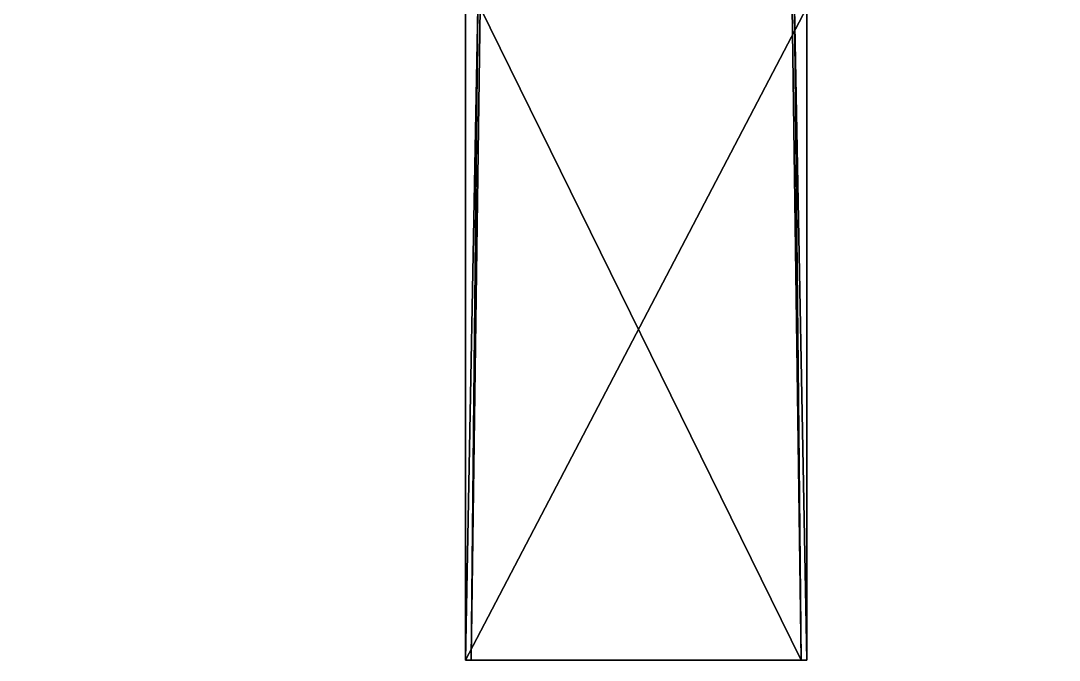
# Model space of a CAD drawing. Header units: millimetres. Extents: x -13000 to 13000, y -1300 to 1300.
# Drawn here: x -1066 to -533, y -1300 to -972 of the extents above; entities that cross this region are included whole.
import ezdxf

# ---------------------------------------------------------------- set-up
doc = ezdxf.new("R2010")
doc.units = ezdxf.units.MM
doc.layers.add('Rails', color=7, linetype='Continuous', true_color=0x068706)

msp = doc.modelspace()

# ---------------------------------------------------------------- meshes
at = {"layer": 'Rails', "color": 201, "true_color": 0xd59ae5}
mesh = msp.add_polyface(dxfattribs=at)
corners = [(-837.6, -630, -50.05), (-837.6, -965, -50.05), (-831.26, -965, 109.95), (-831.26, -630, 109.95), (-837.61, -1300, -50.05), (-834.72, -1300, 49.95), (-830.1, -965, 129.95), (-662.41, -630, -50.05), (-662.42, -1300, -50.05), (-662.41, -965, -50.05), (-1168.76, -965, 109.95), (-1162.41, -965, -50.05), (-1162.41, -630, -50.05), (-1168.76, -630, 109.95), (-1162.41, -1300, -50.05), (-1165.29, -1300, 49.95), (-1169.91, -965, 129.95), (-1337.6, -630, -50.05), (-1337.6, -965, -50.05), (-1331.26, -965, 109.95), (-1331.26, -630, 109.95), (-1337.61, -1300, -50.05), (-1334.72, -1300, 49.95), (-1330.1, -965, 129.95), (-1668.76, -965, 109.95), (-1662.41, -965, -50.05), (-1662.41, -630, -50.05), (-1668.76, -630, 109.95), (-1662.42, -1300, -50.05), (-1665.29, -1300, 49.95), (-1669.91, -965, 129.95)]
mesh.append_faces([[corners[k] for k in face] for face in [(5, 6, 2), (10, 16, 15), (22, 23, 19), (24, 30, 29)]], dxfattribs={"color": 201})
mesh.append_faces([[corners[k] for k in face] for face in [(0, 1, 2), (2, 3, 0), (2, 1, 4), (4, 5, 2), (1, 0, 7), (5, 4, 8), (4, 1, 9), (10, 11, 12), (12, 13, 10), (14, 11, 10), (10, 15, 14), (17, 18, 19), (19, 20, 17), (19, 18, 21), (21, 22, 19), (20, 19, 10), (18, 17, 12), (12, 11, 18), (22, 21, 14), (14, 15, 22), (21, 18, 11), (11, 14, 21), (19, 23, 16), (16, 10, 19), (23, 22, 15), (15, 16, 23), (24, 25, 26), (26, 27, 24), (28, 25, 24), (24, 29, 28)]], dxfattribs={"vtx2": -1, "color": 201})
mesh = msp.add_polyface(dxfattribs=at)
corners = [(-168.76, -965, 109.95), (-162.41, -965, -50.05), (-162.41, -630, -50.05), (-162.41, -1300, -50.05), (-165.3, -1300, 49.95), (-169.91, -965, 129.95), (-337.6, -630, -50.05), (-337.6, -965, -50.05), (-331.26, -965, 109.95), (-331.26, -630, 109.95), (-337.61, -1300, -50.05), (-334.72, -1300, 49.95), (-330.1, -965, 129.95), (-668.76, -965, 109.95), (-662.41, -965, -50.05), (-662.41, -630, -50.05), (-668.76, -630, 109.95), (-662.42, -1300, -50.05), (-665.3, -1300, 49.95), (-669.91, -965, 129.95), (-831.26, -630, 109.95), (-831.26, -965, 109.95), (-837.6, -965, -50.05), (-834.72, -1300, 49.95), (-837.61, -1300, -50.05), (-830.1, -965, 129.95)]
mesh.append_faces([[corners[k] for k in face] for face in [(0, 5, 4), (11, 12, 8), (13, 19, 18)]], dxfattribs={"color": 201})
mesh.append_faces([[corners[k] for k in face] for face in [(0, 1, 2), (3, 1, 0), (0, 4, 3), (6, 7, 8), (8, 9, 6), (8, 7, 10), (10, 11, 8), (9, 8, 0), (7, 6, 2), (2, 1, 7), (11, 10, 3), (3, 4, 11), (10, 7, 1), (1, 3, 10), (8, 12, 5), (5, 0, 8), (12, 11, 4), (4, 5, 12), (13, 14, 15), (15, 16, 13), (17, 14, 13), (13, 18, 17), (20, 21, 13), (13, 16, 20), (15, 14, 22), (17, 18, 23), (14, 17, 24), (21, 25, 19), (19, 13, 21), (25, 23, 18), (18, 19, 25)]], dxfattribs={"vtx2": -1, "color": 201})

doc.saveas('drawing.dxf')
